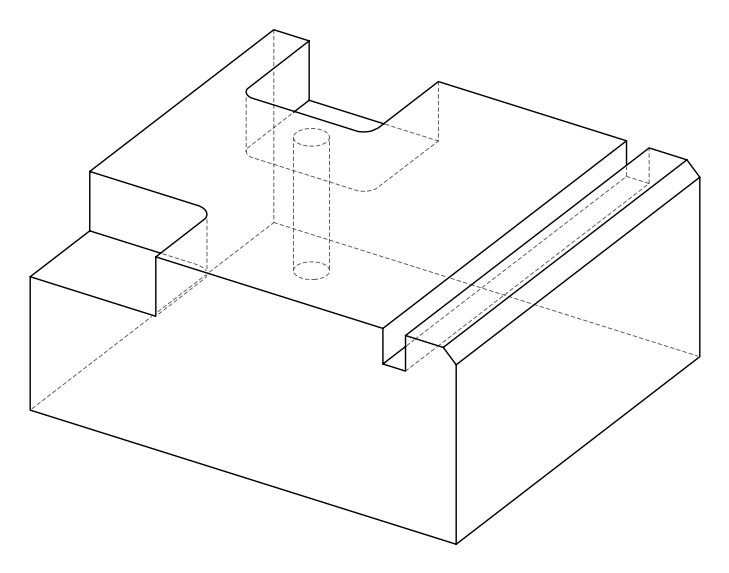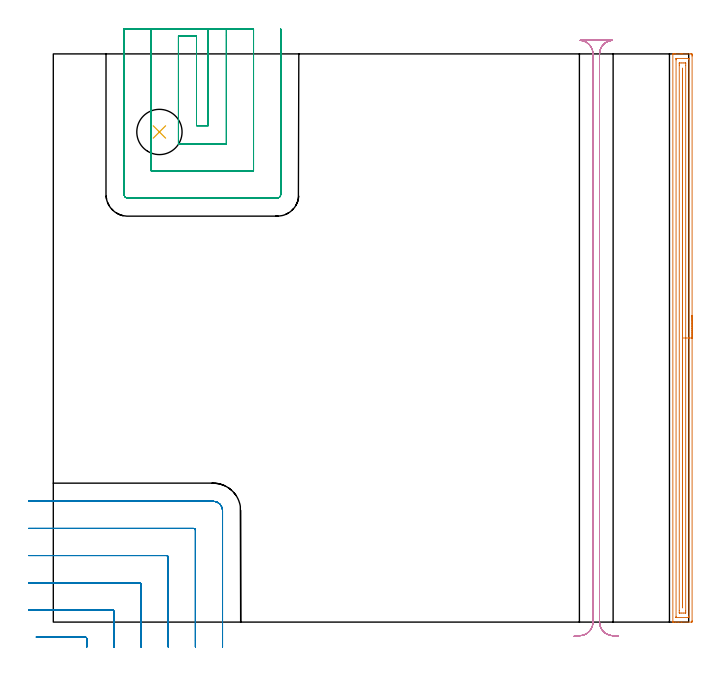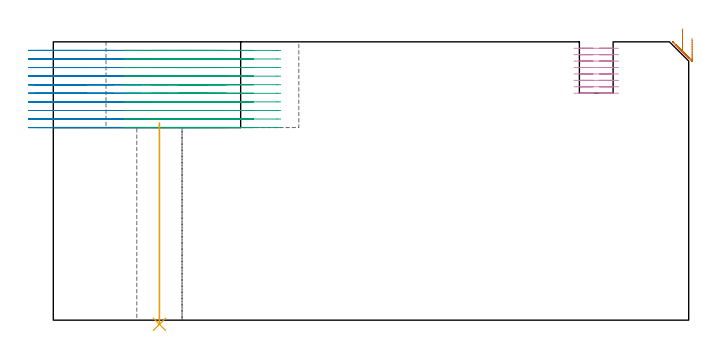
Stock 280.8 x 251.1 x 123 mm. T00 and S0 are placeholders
(PLAN: 5 operations, 3 tool changes, 45.8 min)
(1 AREA_MILL | FG_CHAMFER_SURFACE | UGT0205_001 | 8.18 min | 9077 mm3)
(2 MILL_CORNER_NOTCH_RECTANGULAR | CORNER_NOTCH_RECTANGULAR | NXT0201_012 | Follow Part, ap 4, ae 75% | 12.18 min | 191479 mm3)
(3 MILL_SLOT | SLOT_PARTIAL_RECTANGULAR | NXT0201_012 | Follow Part, ap 4, ae 75% | 16.07 min | 230059 mm3)
(4 MILL_RECTANGULAR_SLOT | SLOT_RECTANGULAR | NXT0201_011 | Follow Part, ap 3, ae 75% | 9.05 min | 84938 mm3)
(5 INDEXABLE_INSERT_DRILL_THROUGH_HOLE_FROM_SOLID | STEP1HOLE | NXT0302_011 | 0.36 min | 26712 mm3)
(TOOL UGT0205_001 | Chamfer Mill 20 x 3 x 45 deg. | D20 FL50 Z2)
(TOOL NXT0201_012 | ENDMILL 16mm [2P460-1600-NA 1630] | D16 FL38 Z6)
(TOOL NXT0201_011 | ENDMILL 12mm [2P460-1200-NA 1630] | D12 FL38 Z6)
(TOOL NXT0302_011 | Index. Insert Drill 20mm [880-D2000L25-05] | D20 PA176 FL100 Z2)
(OP 1 AREA_MILL)
G17 G21 G94 G90
T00 M6
G54
G17 G0 G90 X282.3 Y135.55 S1061 M3
G43 Z133. H0
Z124.5
G94 G1 Y135.512 Z123.628 F250.
Y135.398 Z122.764
Y135.209 Z121.912
Y134.947 Z121.08
Y134.613 Z120.274
Y134.21 Z119.5
Y133.742 Z118.764
Y133.21 Z118.072
Y132.621 Z117.429
Y131.978 Z116.84
Y131.286 Z116.308
Y130.55 Z115.84
Y129.776 Z115.437
Y128.97 Z115.103
Y128.138 Z114.841
Y127.286 Z114.652
Y126.422 Z114.538
Y125.55 Z114.5
Y0.606
X282.298 Y0.276 Z114.501
X282.293 Y0.01 Z114.504
X281.976 Y0. Z114.821
X277.614 Z119.181
X276.18 Z120.616
X274.997 Z121.798
X274.031 Z122.768
X273.915 Y0.001 Z122.877
X273.872 Y0.002 Z122.92
X273.802 Y0.01 Z122.988
X273.8 Y0.159 Z123.
Y250.941
X273.802 Y251.09 Z122.988
X273.914 Y251.098 Z122.878
X274.032 Y251.1 Z122.768
X274.374 Z122.426
X274.997 Z121.798
X277.053 Z119.744
X277.614 Z119.181
X278.048 Z118.748
X281.695 Z115.102
X281.976 Y251.097 Z114.821
X282.293 Y251.09 Z114.504
X282.298 Y250.824 Z114.501
X282.3 Y250.494 Z114.5
Y250.163
Y125.55
X280.886 Z115.914
X280.885 Y2.613 Z115.915
X280.884 Y2.391 Z115.916
X280.88 Y2.056 Z115.92
X280.879 Y2.022 Z115.921
X280.841 Y2.01 Z115.959
X280.74 Y2.005 Z116.06
X280.612 Y2.001 Z116.188
X275.378 Y2. Z121.422
X275.253 Y2.003 Z121.547
X275.228 Y2.006 Z121.572
X275.221 Y2.01 Z121.579
X275.218 Y2.017 Z121.582
X275.216 Y2.046 Z121.584
X275.214 Y2.168 Z121.586
Y2.391
X275.215 Y248.486 Z121.585
X275.216 Y248.709 Z121.584
X275.22 Y249.044 Z121.58
X275.221 Y249.078 Z121.579
X275.259 Y249.09 Z121.541
X275.36 Y249.095 Z121.44
X275.488 Y249.099 Z121.312
X280.722 Y249.1 Z116.078
X280.847 Y249.098 Z115.953
X280.872 Y249.094 Z115.928
X280.879 Y249.09 Z115.921
X280.882 Y249.083 Z115.918
X280.884 Y249.054 Z115.916
X280.886 Y248.932 Z115.914
Y248.709
Y125.55
X279.472 Z117.328
Y4.952
X279.47 Y4.175 Z117.33
X279.468 Y4.063 Z117.332
X279.465 Y4.024 Z117.335
X279.461 Y4.01 Z117.339
X279.444 Y4.007 Z117.356
X279.359 Y4.004 Z117.441
X278.657 Y4. Z118.143
X277.785 Z119.015
X276.912 Y4.001 Z119.888
X276.741 Y4.003 Z120.059
X276.685 Y4.006 Z120.115
X276.644 Y4.01 Z120.156
X276.635 Y4.061 Z120.165
X276.632 Y4.175 Z120.168
X276.63 Y4.29 Z120.17
X276.628 Y5.068 Z120.172
Y246.148
X276.63 Y246.925 Z120.17
X276.632 Y247.037 Z120.168
X276.635 Y247.076 Z120.165
X276.639 Y247.09 Z120.161
X276.656 Y247.093 Z120.144
X276.741 Y247.096 Z120.059
X277.442 Y247.1 Z119.358
X278.315 Z118.485
X279.188 Z117.612
X279.359 Y247.097 Z117.441
X279.415 Y247.094 Z117.385
X279.456 Y247.091 Z117.344
X279.465 Y247.039 Z117.335
X279.468 Y246.925 Z117.332
X279.47 Y246.81 Z117.33
X279.472 Y246.032 Z117.328
Y125.55
X278.057 Z118.743
Y6.838
X278.052 Y6.405 Z118.748
X278.049 Y6.312 Z118.751
X278.044 Y6.399 Z118.756
X278.043 Y6.414 Z118.757
Y244.262
X278.048 Y244.695 Z118.752
X278.051 Y244.787 Z118.749
X278.056 Y244.701 Z118.744
X278.057 Y244.686 Z118.743
Y125.55
Y124.678 Z118.781
Y123.814 Z118.895
Y122.962 Z119.083
Y122.13 Z119.346
Y121.324 Z119.68
Y120.55 Z120.082
Y119.814 Z120.551
Y119.122 Z121.082
Y118.479 Z121.672
Y117.89 Z122.315
Y117.358 Z123.007
Y116.89 Z123.743
Y116.487 Z124.516
Y116.153 Z125.322
Y115.891 Z126.154
Y115.702 Z127.006
Y115.588 Z127.871
Y115.55 Z128.743
G0 Z133.
M5
M2
(OP 2 MILL_CORNER_NOTCH_RECTANGULAR)
G17 G21 G94 G90
T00 M6
G54
G17 G0 G90 X14.8 Y-11. S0 M3
G43 Z133. H1
Z119.21
G94 G1 Y-8. F250.
Y-7.395 F500.
G3 X14.005 Y-6.6 R0.8
G1 X-4.521
X-7.521 F250.
G0 Z133.
X26.8 Y-11.
Z119.21
G1 Y-8.
Y4.604 F500.
G3 X26.004 Y5.4 R0.8
G1 X-8.
X-11. F250.
G0 Z133.
X38.8 Y-11.
Z119.21
G1 Y-8.
Y16.604 F500.
G3 X38.004 Y17.4 R0.8
G1 X-8.
X-11. F250.
G0 Z133.
X50.8 Y-11.
Z119.21
G1 Y-8.
Y28.604 F500.
G3 X50.004 Y29.4 R0.8
G1 X-8.
X-11. F250.
G0 Z133.
X62.8 Y-11.
Z119.21
G1 Y-8.
Y40.604 F500.
G3 X62.004 Y41.4 R0.8
G1 X-8.
X-11. F250.
G0 Z133.
X74.8 Y-11.
Z119.21
G1 Y-8.
Y49.2 F500.
G3 X70.6 Y53.4 R4.2
G1 X-8.
X-11. F250.
G0 Z133.
X14.8 Y-11.
Z115.42
G1 Y-8.
Y-7.395 F500.
G3 X14.005 Y-6.6 R0.8
G1 X-4.521
X-7.521 F250.
G0 Z133.
X26.8 Y-11.
Z115.42
G1 Y-8.
Y4.604 F500.
G3 X26.004 Y5.4 R0.8
G1 X-8.
X-11. F250.
G0 Z133.
X38.8 Y-11.
Z115.42
G1 Y-8.
Y16.604 F500.
G3 X38.004 Y17.4 R0.8
G1 X-8.
X-11. F250.
G0 Z133.
X50.8 Y-11.
Z115.42
G1 Y-8.
Y28.604 F500.
G3 X50.004 Y29.4 R0.8
G1 X-8.
X-11. F250.
G0 Z133.
X62.8 Y-11.
Z115.42
G1 Y-8.
Y40.604 F500.
G3 X62.004 Y41.4 R0.8
G1 X-8.
X-11. F250.
G0 Z133.
X74.8 Y-11.
Z115.42
G1 Y-8.
Y49.2 F500.
G3 X70.6 Y53.4 R4.2
G1 X-8.
X-11. F250.
G0 Z133.
X14.8 Y-11.
Z111.63
G1 Y-8.
Y-7.395 F500.
G3 X14.005 Y-6.6 R0.8
G1 X-4.521
X-7.521 F250.
G0 Z133.
X26.8 Y-11.
Z111.63
G1 Y-8.
Y4.604 F500.
G3 X26.004 Y5.4 R0.8
G1 X-8.
X-11. F250.
G0 Z133.
X38.8 Y-11.
Z111.63
G1 Y-8.
Y16.604 F500.
G3 X38.004 Y17.4 R0.8
G1 X-8.
X-11. F250.
G0 Z133.
X50.8 Y-11.
Z111.63
G1 Y-8.
Y28.604 F500.
G3 X50.004 Y29.4 R0.8
G1 X-8.
X-11. F250.
G0 Z133.
X62.8 Y-11.
Z111.63
G1 Y-8.
Y40.604 F500.
G3 X62.004 Y41.4 R0.8
G1 X-8.
X-11. F250.
G0 Z133.
X74.8 Y-11.
Z111.63
G1 Y-8.
Y49.2 F500.
G3 X70.6 Y53.4 R4.2
G1 X-8.
X-11. F250.
G0 Z133.
X14.8 Y-11.
Z107.84
G1 Y-8.
Y-7.395 F500.
G3 X14.005 Y-6.6 R0.8
G1 X-4.521
X-7.521 F250.
G0 Z133.
X26.8 Y-11.
Z107.84
G1 Y-8.
Y4.604 F500.
G3 X26.004 Y5.4 R0.8
G1 X-8.
X-11. F250.
G0 Z133.
X38.8 Y-11.
Z107.84
G1 Y-8.
Y16.604 F500.
G3 X38.004 Y17.4 R0.8
G1 X-8.
X-11. F250.
G0 Z133.
X50.8 Y-11.
Z107.84
G1 Y-8.
Y28.604 F500.
G3 X50.004 Y29.4 R0.8
G1 X-8.
X-11. F250.
G0 Z133.
X62.8 Y-11.
Z107.84
G1 Y-8.
Y40.604 F500.
G3 X62.004 Y41.4 R0.8
G1 X-8.
X-11. F250.
G0 Z133.
X74.8 Y-11.
Z107.84
G1 Y-8.
Y49.2 F500.
G3 X70.6 Y53.4 R4.2
G1 X-8.
X-11. F250.
G0 Z133.
X14.8 Y-11.
Z104.05
G1 Y-8.
Y-7.395 F500.
G3 X14.005 Y-6.6 R0.8
G1 X-4.521
X-7.521 F250.
G0 Z133.
X26.8 Y-11.
Z104.05
G1 Y-8.
Y4.604 F500.
G3 X26.004 Y5.4 R0.8
G1 X-8.
X-11. F250.
G0 Z133.
X38.8 Y-11.
Z104.05
G1 Y-8.
Y16.604 F500.
G3 X38.004 Y17.4 R0.8
G1 X-8.
X-11. F250.
G0 Z133.
X50.8 Y-11.
Z104.05
G1 Y-8.
Y28.604 F500.
G3 X50.004 Y29.4 R0.8
G1 X-8.
X-11. F250.
G0 Z133.
X62.8 Y-11.
Z104.05
G1 Y-8.
Y40.604 F500.
G3 X62.004 Y41.4 R0.8
G1 X-8.
X-11. F250.
G0 Z133.
X74.8 Y-11.
Z104.05
G1 Y-8.
Y49.2 F500.
G3 X70.6 Y53.4 R4.2
G1 X-8.
X-11. F250.
G0 Z133.
X14.8 Y-11.
Z100.26
G1 Y-8.
Y-7.395 F500.
G3 X14.005 Y-6.6 R0.8
G1 X-4.521
X-7.521 F250.
G0 Z133.
X26.8 Y-11.
Z100.26
G1 Y-8.
Y4.604 F500.
G3 X26.004 Y5.4 R0.8
G1 X-8.
X-11. F250.
G0 Z133.
X38.8 Y-11.
Z100.26
G1 Y-8.
Y16.604 F500.
G3 X38.004 Y17.4 R0.8
G1 X-8.
X-11. F250.
G0 Z133.
X50.8 Y-11.
Z100.26
G1 Y-8.
Y28.604 F500.
G3 X50.004 Y29.4 R0.8
G1 X-8.
X-11. F250.
G0 Z133.
X62.8 Y-11.
Z100.26
G1 Y-8.
Y40.604 F500.
G3 X62.004 Y41.4 R0.8
G1 X-8.
X-11. F250.
G0 Z133.
X74.8 Y-11.
Z100.26
G1 Y-8.
Y49.2 F500.
G3 X70.6 Y53.4 R4.2
G1 X-8.
X-11. F250.
G0 Z133.
X14.8 Y-11.
Z96.47
G1 Y-8.
Y-7.395 F500.
G3 X14.005 Y-6.6 R0.8
G1 X-4.521
X-7.521 F250.
G0 Z133.
X26.8 Y-11.
Z96.47
G1 Y-8.
Y4.604 F500.
G3 X26.004 Y5.4 R0.8
G1 X-8.
X-11. F250.
G0 Z133.
X38.8 Y-11.
Z96.47
G1 Y-8.
Y16.604 F500.
G3 X38.004 Y17.4 R0.8
G1 X-8.
X-11. F250.
G0 Z133.
X50.8 Y-11.
Z96.47
G1 Y-8.
Y28.604 F500.
G3 X50.004 Y29.4 R0.8
G1 X-8.
X-11. F250.
G0 Z133.
X62.8 Y-11.
Z96.47
G1 Y-8.
Y40.604 F500.
G3 X62.004 Y41.4 R0.8
G1 X-8.
X-11. F250.
G0 Z133.
X74.8 Y-11.
Z96.47
G1 Y-8.
Y49.2 F500.
G3 X70.6 Y53.4 R4.2
G1 X-8.
X-11. F250.
G0 Z133.
X14.8 Y-11.
Z92.68
G1 Y-8.
Y-7.395 F500.
G3 X14.005 Y-6.6 R0.8
G1 X-4.521
X-7.521 F250.
G0 Z133.
X26.8 Y-11.
Z92.68
G1 Y-8.
Y4.604 F500.
G3 X26.004 Y5.4 R0.8
G1 X-8.
X-11. F250.
G0 Z133.
X38.8 Y-11.
Z92.68
G1 Y-8.
Y16.604 F500.
G3 X38.004 Y17.4 R0.8
G1 X-8.
X-11. F250.
G0 Z133.
X50.8 Y-11.
Z92.68
G1 Y-8.
Y28.604 F500.
G3 X50.004 Y29.4 R0.8
G1 X-8.
X-11. F250.
G0 Z133.
X62.8 Y-11.
Z92.68
G1 Y-8.
Y40.604 F500.
G3 X62.004 Y41.4 R0.8
G1 X-8.
X-11. F250.
G0 Z133.
X74.8 Y-11.
Z92.68
G1 Y-8.
Y49.2 F500.
G3 X70.6 Y53.4 R4.2
G1 X-8.
X-11. F250.
G0 Z133.
X14.8 Y-11.
Z88.89
G1 Y-8.
Y-7.395 F500.
G3 X14.005 Y-6.6 R0.8
G1 X-4.521
X-7.521 F250.
G0 Z133.
X26.8 Y-11.
Z88.89
G1 Y-8.
Y4.604 F500.
G3 X26.004 Y5.4 R0.8
G1 X-8.
X-11. F250.
G0 Z133.
X38.8 Y-11.
Z88.89
G1 Y-8.
Y16.604 F500.
G3 X38.004 Y17.4 R0.8
G1 X-8.
X-11. F250.
G0 Z133.
X50.8 Y-11.
Z88.89
G1 Y-8.
Y28.604 F500.
G3 X50.004 Y29.4 R0.8
G1 X-8.
X-11. F250.
G0 Z133.
X62.8 Y-11.
Z88.89
G1 Y-8.
Y40.604 F500.
G3 X62.004 Y41.4 R0.8
G1 X-8.
X-11. F250.
G0 Z133.
X74.8 Y-11.
Z88.89
G1 Y-8.
Y49.2 F500.
G3 X70.6 Y53.4 R4.2
G1 X-8.
X-11. F250.
G0 Z133.
X14.8 Y-11.
Z85.1
G1 Y-8.
Y-7.395 F500.
G3 X14.005 Y-6.6 R0.8
G1 X-4.521
X-7.521 F250.
G0 Z133.
X26.8 Y-11.
Z85.1
G1 Y-8.
Y4.604 F500.
G3 X26.004 Y5.4 R0.8
G1 X-8.
X-11. F250.
G0 Z133.
X38.8 Y-11.
Z85.1
G1 Y-8.
Y16.604 F500.
G3 X38.004 Y17.4 R0.8
G1 X-8.
X-11. F250.
G0 Z133.
X50.8 Y-11.
Z85.1
G1 Y-8.
Y28.604 F500.
G3 X50.004 Y29.4 R0.8
G1 X-8.
X-11. F250.
G0 Z133.
X62.8 Y-11.
Z85.1
G1 Y-8.
Y40.604 F500.
G3 X62.004 Y41.4 R0.8
G1 X-8.
X-11. F250.
G0 Z133.
X74.8 Y-11.
Z85.1
G1 Y-8.
Y49.2 F500.
G3 X70.6 Y53.4 R4.2
G1 X-8.
X-11. F250.
G0 Z133.
M5
M2
(OP 3 MILL_SLOT)
G17 G21 G94 G90
T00 M6
G54
G17 G0 G90 X68.5 Y262.1 S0 M3
G43 Z133. H1
Z119.21
G94 G1 Y259.1 F250.
Y219.4 F500.
X63.3
Y259.1
X55.3
Y211.4
X76.5
Y259.1
Y262.1 F250.
X43.3
Y259.1
Y199.4 F500.
X88.5
Y259.1
Y262.1 F250.
X31.3
Y259.1
Y189. F500.
G3 X32.9 Y187.4 R1.6
G1 X98.9
G3 X100.5 Y189. R1.6
G1 Y259.1
Y262.1 F250.
G0 X68.5 Z115.42
G1 Y259.1
Y219.4 F500.
X63.3
Y259.1
X55.3
Y211.4
X76.5
Y259.1
Y262.1 F250.
X43.3
Y259.1
Y199.4 F500.
X88.5
Y259.1
Y262.1 F250.
X31.3
Y259.1
Y189. F500.
G3 X32.9 Y187.4 R1.6
G1 X98.9
G3 X100.5 Y189. R1.6
G1 Y259.1
Y262.1 F250.
G0 X68.5 Z111.63
G1 Y259.1
Y219.4 F500.
X63.3
Y259.1
X55.3
Y211.4
X76.5
Y259.1
Y262.1 F250.
X43.3
Y259.1
Y199.4 F500.
X88.5
Y259.1
Y262.1 F250.
X31.3
Y259.1
Y189. F500.
G3 X32.9 Y187.4 R1.6
G1 X98.9
G3 X100.5 Y189. R1.6
G1 Y259.1
Y262.1 F250.
G0 X68.5 Z107.84
G1 Y259.1
Y219.4 F500.
X63.3
Y259.1
X55.3
Y211.4
X76.5
Y259.1
Y262.1 F250.
X43.3
Y259.1
Y199.4 F500.
X88.5
Y259.1
Y262.1 F250.
X31.3
Y259.1
Y189. F500.
G3 X32.9 Y187.4 R1.6
G1 X98.9
G3 X100.5 Y189. R1.6
G1 Y259.1
Y262.1 F250.
G0 X68.5 Z104.05
G1 Y259.1
Y219.4 F500.
X63.3
Y259.1
X55.3
Y211.4
X76.5
Y259.1
Y262.1 F250.
X43.3
Y259.1
Y199.4 F500.
X88.5
Y259.1
Y262.1 F250.
X31.3
Y259.1
Y189. F500.
G3 X32.9 Y187.4 R1.6
G1 X98.9
G3 X100.5 Y189. R1.6
G1 Y259.1
Y262.1 F250.
G0 X68.5 Z100.26
G1 Y259.1
Y219.4 F500.
X63.3
Y259.1
X55.3
Y211.4
X76.5
Y259.1
Y262.1 F250.
X43.3
Y259.1
Y199.4 F500.
X88.5
Y259.1
Y262.1 F250.
X31.3
Y259.1
Y189. F500.
G3 X32.9 Y187.4 R1.6
G1 X98.9
G3 X100.5 Y189. R1.6
G1 Y259.1
Y262.1 F250.
G0 X68.5 Z96.47
G1 Y259.1
Y219.4 F500.
X63.3
Y259.1
X55.3
Y211.4
X76.5
Y259.1
Y262.1 F250.
X43.3
Y259.1
Y199.4 F500.
X88.5
Y259.1
Y262.1 F250.
X31.3
Y259.1
Y189. F500.
G3 X32.9 Y187.4 R1.6
G1 X98.9
G3 X100.5 Y189. R1.6
G1 Y259.1
Y262.1 F250.
G0 X68.5 Z92.68
G1 Y259.1
Y219.4 F500.
X63.3
Y259.1
X55.3
Y211.4
X76.5
Y259.1
Y262.1 F250.
X43.3
Y259.1
Y199.4 F500.
X88.5
Y259.1
Y262.1 F250.
X31.3
Y259.1
Y189. F500.
G3 X32.9 Y187.4 R1.6
G1 X98.9
G3 X100.5 Y189. R1.6
G1 Y259.1
Y262.1 F250.
G0 X68.5 Z88.89
G1 Y259.1
Y219.4 F500.
X63.3
Y259.1
X55.3
Y211.4
X76.5
Y259.1
Y262.1 F250.
X43.3
Y259.1
Y199.4 F500.
X88.5
Y259.1
Y262.1 F250.
X31.3
Y259.1
Y189. F500.
G3 X32.9 Y187.4 R1.6
G1 X98.9
G3 X100.5 Y189. R1.6
G1 Y259.1
Y262.1 F250.
G0 X68.5 Z85.1
G1 Y259.1
Y219.4 F500.
X63.3
Y259.1
X55.3
Y211.4
X76.5
Y259.1
Y262.1 F250.
X43.3
Y259.1
Y199.4 F500.
X88.5
Y259.1
Y262.1 F250.
X31.3
Y259.1
Y189. F500.
G3 X32.9 Y187.4 R1.6
G1 X98.9
G3 X100.5 Y189. R1.6
G1 Y259.1
Y262.1 F250.
G0 Z133.
M5
M2
(OP 4 MILL_RECTANGULAR_SLOT)
G17 G21 G94 G90
T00 M6
G54
G17 G0 G90 X249.786 Y-6.27 S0 M3
G43 Z133. H1
Z120.162
G94 G1 X246.801 Y-5.97 F250.
G2 X241.4 Y0. R6. F500.
G1 Y251.1
G2 X247.054 Y257.09 R6.
G1 Y257.1
X232.846
Y257.09
G2 X238.5 Y251.1 R6.
G1 Y0.
G2 X233.099 Y-5.97 R6.
G1 X230.114 Y-6.27 F250.
G0 X249.786 Z117.325
G1 X246.801 Y-5.97
G2 X241.4 Y0. R6. F500.
G1 Y251.1
G2 X247.054 Y257.09 R6.
G1 Y257.1
X232.846
Y257.09
G2 X238.5 Y251.1 R6.
G1 Y0.
G2 X233.099 Y-5.97 R6.
G1 X230.114 Y-6.27 F250.
G0 X249.786 Z114.487
G1 X246.801 Y-5.97
G2 X241.4 Y0. R6. F500.
G1 Y251.1
G2 X247.054 Y257.09 R6.
G1 Y257.1
X232.846
Y257.09
G2 X238.5 Y251.1 R6.
G1 Y0.
G2 X233.099 Y-5.97 R6.
G1 X230.114 Y-6.27 F250.
G0 X249.786 Z111.65
G1 X246.801 Y-5.97
G2 X241.4 Y0. R6. F500.
G1 Y251.1
G2 X247.054 Y257.09 R6.
G1 Y257.1
X232.846
Y257.09
G2 X238.5 Y251.1 R6.
G1 Y0.
G2 X233.099 Y-5.97 R6.
G1 X230.114 Y-6.27 F250.
G0 X249.786 Z108.812
G1 X246.801 Y-5.97
G2 X241.4 Y0. R6. F500.
G1 Y251.1
G2 X247.054 Y257.09 R6.
G1 Y257.1
X232.846
Y257.09
G2 X238.5 Y251.1 R6.
G1 Y0.
G2 X233.099 Y-5.97 R6.
G1 X230.114 Y-6.27 F250.
G0 X249.786 Z105.975
G1 X246.801 Y-5.97
G2 X241.4 Y0. R6. F500.
G1 Y251.1
G2 X247.054 Y257.09 R6.
G1 Y257.1
X232.846
Y257.09
G2 X238.5 Y251.1 R6.
G1 Y0.
G2 X233.099 Y-5.97 R6.
G1 X230.114 Y-6.27 F250.
G0 X249.786 Z103.137
G1 X246.801 Y-5.97
G2 X241.4 Y0. R6. F500.
G1 Y251.1
G2 X247.054 Y257.09 R6.
G1 Y257.1
X232.846
Y257.09
G2 X238.5 Y251.1 R6.
G1 Y0.
G2 X233.099 Y-5.97 R6.
G1 X230.114 Y-6.27 F250.
G0 X249.786 Z100.3
G1 X246.801 Y-5.97
G2 X241.4 Y0. R6. F500.
G1 Y251.1
G2 X247.054 Y257.09 R6.
G1 Y257.1
X232.846
Y257.09
G2 X238.5 Y251.1 R6.
G1 Y0.
G2 X233.099 Y-5.97 R6.
G1 X230.114 Y-6.27 F250.
G0 Z133.
M5
M2
(OP 5 INDEXABLE_INSERT_DRILL_THROUGH_HOLE_FROM_SOLID)
G17 G21 G94 G90
T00 M6
G54
G17 G0 G90 X46.9 Y216.6 S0 M3
G43 Z133. H1
G94 G81 G98 Z-1.849 F250. R87.1
G80
M5
M2
